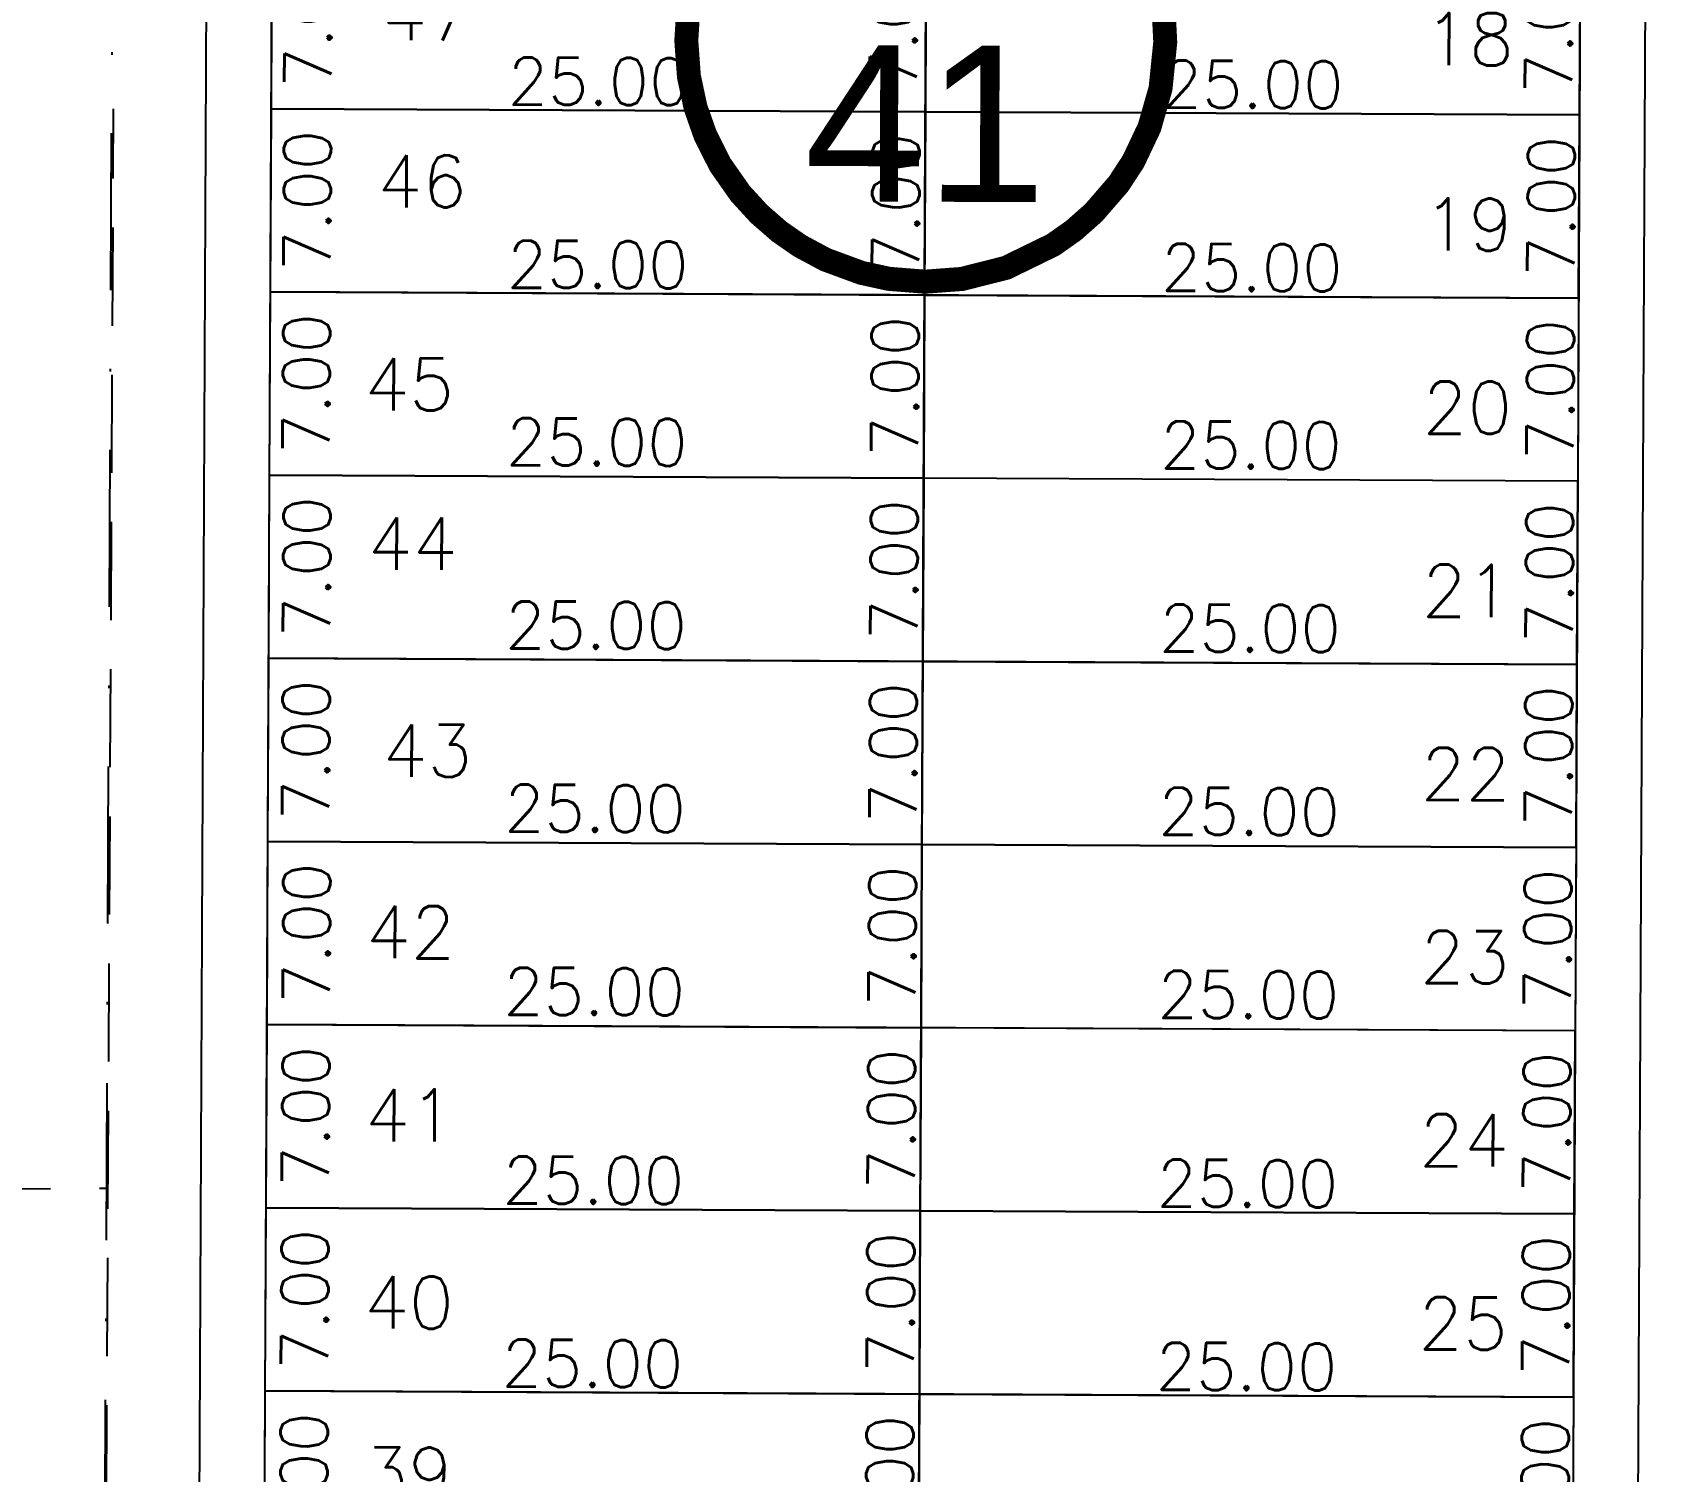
# Model space of a CAD drawing. Header units: millimetres. Extents: x -4430026 to 4783824, y 584 to 9593110.
# Drawn here: x 1995.3 to 2057.7, y 1556.3 to 1611.3 of the extents above; entities that cross this region are included whole.
import ezdxf
from ezdxf.enums import TextEntityAlignment as Align

# ---------------------------------------------------------------- set-up
doc = ezdxf.new("R2010")
doc.units = ezdxf.units.MM
for name, pattern in [('DASHDOT', [1, 0.5, -0.25, 0, -0.25]), ('HIDDEN', [0.375, 0.25, -0.125]), ('HIDDEN2', [0.1875, 0.125, -0.0625])]:
    doc.linetypes.add(name, pattern=pattern)
for name, color, linetype in [('boundary filipe', 6, 'Continuous'), ('BOUNDARY LOTES', 2, 'Continuous'), ('Calçada', 1, 'Continuous'), ('Cota', 8, 'Continuous'), ('COTAS', 8, 'Continuous'), ('Lotes', 2, 'Continuous'), ('Numero de lotes', 5, 'Continuous'), ('númeraçãoquadras', 4, 'Continuous'), ('Projeção', 8, 'HIDDEN2'), ('QUADRA', 4, 'Continuous')]:
    doc.layers.add(name, color=color, linetype=linetype)
doc.styles.add('arcad1', font='romans.shx')
doc.styles.add('ROMANS', font='romans.shx')
doc.styles.add('STYLE1', font='sanss___.ttf')
doc.dimstyles.new('BOLA100', dxfattribs={"dimscale": 0, "dimtxt": 1.9, "dimasz": 0.18, "dimexe": 0.18, "dimexo": 0.063, "dimgap": 0, "dimtad": 1, "dimzin": 4, "dimdsep": 46, "dimtxsty": 'ROMANS', "dimcen": 0.09, "dimse1": 1, "dimse2": 1, "dimsd1": 1, "dimsd2": 1, "dimclrt": 256, "dimaunit": 1, "dimadec": 4, "dimazin": 0, "dimtfac": 1.2, "dimtix": 1, "dimtmove": 2, "dimatfit": 3, "dimfxl": 1, "dimtvp": 2, "dimtolj": 1, "dimtzin": 4, "dimarcsym": 0})
doc.dimstyles.get("Standard").update_dxf_attribs({"dimtxt": 0.18, "dimasz": 0.18, "dimexe": 0.18, "dimexo": 0.0625, "dimgap": 0.09, "dimtad": 0, "dimtih": 1, "dimtoh": 1, "dimdec": 4, "dimzin": 0, "dimdsep": 46, "dimtxsty": 'Standard', "dimcen": 0.09, "dimadec": 0, "dimazin": 0, "dimtfac": 1, "dimtdec": 4, "dimtofl": 0, "dimtmove": 0, "dimatfit": 3, "dimfxl": 1, "dimtolj": 1, "dimtzin": 0, "dimarcsym": 0})

# ---------------------------------------------------------------- blocks, each defined once
blk = doc.blocks.new('NUM_quadra')
at = {"color": 6, "const_width": 0.02}
blk.add_lwpolyline([(-0.0134, 0.1996), (-0.034, 0.1971), (-0.0579, 0.1914), (-0.0779, 0.1842), (-0.0981, 0.1743), (-0.1208, 0.1594), (-0.1377, 0.145), (-0.1521, 0.1299), (-0.1625, 0.1166), (-0.1764, 0.0942), (-0.1852, 0.0754), (-0.1941, 0.0483), (-0.1985, 0.0243), (-0.2, 0), (-0.1977, -0.0299), (-0.1921, -0.0556), (-0.1839, -0.0786), (-0.1713, -0.1033), (-0.1546, -0.1269), (-0.1389, -0.1439), (-0.1219, -0.1586), (-0.1046, -0.1705), (-0.0831, -0.1819), (-0.0531, -0.1928), (-0.0302, -0.1977), (0, -0.2), (0.0309, -0.1976), (0.0677, -0.1882), (0.1069, -0.169), (0.124, -0.1569), (0.1407, -0.1421), (0.1614, -0.1181), (0.1737, -0.0992), (0.187, -0.071), (0.1962, -0.0386), (0.2, 0), (0.1989, 0.0205), (0.1943, 0.0473), (0.1871, 0.0707), (0.1741, 0.0984), (0.1635, 0.1151), (0.1472, 0.1354), (0.1285, 0.1533), (0.1063, 0.1694), (0.0782, 0.1841), (0.0533, 0.1928), (0.0267, 0.1982), (0, 0.2)], close=True, dxfattribs=at)
blk.add_circle((0, 0), 0.2)
at = {"color": 3, "insert": (-0.1114, 0.1285), "char_height": 0.038, "width": 0.2663, "attachment_point": 1, "style": 'STYLE1'}
blk.add_mtext('\\fArial|b0|i0|c0|p34;QUADRA', dxfattribs=at)
at = {"color": 3, "style": 'STYLE1'}
blk.add_attdef('00', text='', height=0.13, dxfattribs=at).set_placement((0, -0.1335), align=Align.CENTER)
blk = doc.blocks.new('*D14059')
at = {"layer": 'DEFPOINTS', "color": 0, "linetype": 'ByBlock'}
for p in [(1998.12, 1567.334), (1935.917, 1566.877), (1998.134, 1565.437)]:
    blk.add_point(p, dxfattribs=at)
at = {"layer": 'COTAS', "linetype": 'ByBlock', "insert": (1967.025, 1566.159), "char_height": 1.9, "attachment_point": 5, "rotation": 0.42033, "style": 'ROMANS'}
blk.add_mtext('\\A1;62.20', dxfattribs=at)
blk = doc.blocks.new('*D14061')
at = {"layer": 'DEFPOINTS', "color": 0, "linetype": 'ByBlock'}
for p in [(1998.12, 1567.334), (2001.72, 1567.317), (1997.823, 1504.664)]:
    blk.add_point(p, dxfattribs=at)
at = {"layer": 'COTAS', "linetype": 'ByBlock', "insert": (1996.365, 1536.006), "char_height": 1.9, "attachment_point": 5, "rotation": 89.72858, "style": 'ROMANS'}
blk.add_mtext('\\A1;62.67', dxfattribs=at)
blk = doc.blocks.new('*D14062')
at = {"layer": 'DEFPOINTS', "color": 0, "linetype": 'ByBlock'}
for p in [(1998.858, 1723.154), (1998.12, 1567.334), (2001.72, 1567.317)]:
    blk.add_point(p, dxfattribs=at)
at = {"layer": 'COTAS', "linetype": 'ByBlock', "insert": (1996.652, 1645.253), "char_height": 1.9, "attachment_point": 5, "rotation": 89.72858, "style": 'ROMANS'}
blk.add_mtext('\\A1;155.82', dxfattribs=at)
blk = doc.blocks.new('*D14298')
at = {"layer": 'DEFPOINTS', "color": 0, "linetype": 'ByBlock'}
for p in [(2062.127, 1948.736), (2061.87, 1895.48), (2057.086, 1890.812), (2061.84, 1888.041), (2060.026, 1505.026)]:
    blk.add_point(p, dxfattribs=at)
at = {"layer": 'COTAS', "linetype": 'ByBlock', "insert": (2055.206, 1888.07), "char_height": 1.9, "attachment_point": 5, "rotation": 89.75016, "style": 'ROMANS'}
blk.add_mtext('\\A1;179°57\'25"', dxfattribs=at)
blk = doc.blocks.new('*D7827')
at = {"layer": 'DEFPOINTS', "color": 0}
for p in [(2004.448, 1615.4), (2004.415, 1608.4), (2009.4, 1608.376)]:
    blk.add_point(p, dxfattribs=at)
at = {"layer": 'Cota', "color": 41, "insert": (2005.817, 1611.893), "char_height": 1.8, "attachment_point": 5, "rotation": 89.72858, "style": 'ROMANS'}
blk.add_mtext('\\A1;7.00', dxfattribs=at)
blk = doc.blocks.new('*D7828')
at = {"layer": 'DEFPOINTS', "color": 0}
for p in [(2004.415, 1608.4), (2004.381, 1601.4), (2009.367, 1601.376)]:
    blk.add_point(p, dxfattribs=at)
at = {"layer": 'Cota', "color": 41, "insert": (2005.784, 1604.893), "char_height": 1.8, "attachment_point": 5, "rotation": 89.72858, "style": 'ROMANS'}
blk.add_mtext('\\A1;7.00', dxfattribs=at)
blk = doc.blocks.new('*D7829')
at = {"layer": 'DEFPOINTS', "color": 0}
for p in [(2004.381, 1601.4), (2004.348, 1594.4), (2009.334, 1594.376)]:
    blk.add_point(p, dxfattribs=at)
at = {"layer": 'Cota', "color": 41, "insert": (2005.751, 1597.894), "char_height": 1.8, "attachment_point": 5, "rotation": 89.72858, "style": 'ROMANS'}
blk.add_mtext('\\A1;7.00', dxfattribs=at)
blk = doc.blocks.new('*D7830')
at = {"layer": 'DEFPOINTS', "color": 0}
for p in [(2004.348, 1594.4), (2004.315, 1587.4), (2009.351, 1587.376)]:
    blk.add_point(p, dxfattribs=at)
at = {"layer": 'Cota', "color": 41, "insert": (2005.768, 1590.893), "char_height": 1.8, "attachment_point": 5, "rotation": 89.72858, "style": 'ROMANS'}
blk.add_mtext('\\A1;7.00', dxfattribs=at)
blk = doc.blocks.new('*D7831')
at = {"layer": 'DEFPOINTS', "color": 0}
for p in [(2004.315, 1587.4), (2004.282, 1580.4), (2009.318, 1580.376)]:
    blk.add_point(p, dxfattribs=at)
at = {"layer": 'Cota', "color": 41, "insert": (2005.735, 1583.893), "char_height": 1.8, "attachment_point": 5, "rotation": 89.72858, "style": 'ROMANS'}
blk.add_mtext('\\A1;7.00', dxfattribs=at)
blk = doc.blocks.new('*D7832')
at = {"layer": 'DEFPOINTS', "color": 0}
for p in [(2004.282, 1580.4), (2004.249, 1573.4), (2009.343, 1573.376)]:
    blk.add_point(p, dxfattribs=at)
at = {"layer": 'Cota', "color": 41, "insert": (2005.759, 1576.893), "char_height": 1.8, "attachment_point": 5, "rotation": 89.72858, "style": 'ROMANS'}
blk.add_mtext('\\A1;7.00', dxfattribs=at)
blk = doc.blocks.new('*D7833')
at = {"layer": 'DEFPOINTS', "color": 0}
for p in [(2004.249, 1573.4), (2004.216, 1566.4), (2009.309, 1566.376)]:
    blk.add_point(p, dxfattribs=at)
at = {"layer": 'Cota', "color": 41, "insert": (2005.726, 1569.893), "char_height": 1.8, "attachment_point": 5, "rotation": 89.72858, "style": 'ROMANS'}
blk.add_mtext('\\A1;7.00', dxfattribs=at)
blk = doc.blocks.new('*D7834')
at = {"layer": 'DEFPOINTS', "color": 0}
for p in [(2004.216, 1566.4), (2004.182, 1559.401), (2009.276, 1559.376)]:
    blk.add_point(p, dxfattribs=at)
at = {"layer": 'Cota', "color": 41, "insert": (2005.693, 1562.893), "char_height": 1.8, "attachment_point": 5, "rotation": 89.72858, "style": 'ROMANS'}
blk.add_mtext('\\A1;7.00', dxfattribs=at)
blk = doc.blocks.new('*D7835')
at = {"layer": 'DEFPOINTS', "color": 0}
for p in [(2004.182, 1559.401), (2004.149, 1552.401), (2009.243, 1552.376)]:
    blk.add_point(p, dxfattribs=at)
at = {"layer": 'Cota', "color": 41, "insert": (2005.66, 1555.893), "char_height": 1.8, "attachment_point": 5, "rotation": 89.72858, "style": 'ROMANS'}
blk.add_mtext('\\A1;7.00', dxfattribs=at)
blk = doc.blocks.new('*D7989')
at = {"layer": 'DEFPOINTS', "color": 0}
for p in [(2026.945, 1615.293), (2026.912, 1608.293), (2031.775, 1608.27)]:
    blk.add_point(p, dxfattribs=at)
at = {"layer": 'Cota', "color": 41, "insert": (2028.192, 1611.787), "char_height": 1.8, "attachment_point": 5, "rotation": 89.72858, "style": 'ROMANS'}
blk.add_mtext('\\A1;7.00', dxfattribs=at)
blk = doc.blocks.new('*D7990')
at = {"layer": 'DEFPOINTS', "color": 0}
for p in [(2026.912, 1608.293), (2026.879, 1601.293), (2031.865, 1601.27)]:
    blk.add_point(p, dxfattribs=at)
at = {"layer": 'Cota', "color": 41, "insert": (2028.281, 1604.787), "char_height": 1.8, "attachment_point": 5, "rotation": 89.72858, "style": 'ROMANS'}
blk.add_mtext('\\A1;7.00', dxfattribs=at)
blk = doc.blocks.new('*D7991')
at = {"layer": 'DEFPOINTS', "color": 0}
for p in [(2026.879, 1601.293), (2026.846, 1594.294), (2031.831, 1594.27)]:
    blk.add_point(p, dxfattribs=at)
at = {"layer": 'Cota', "color": 41, "insert": (2028.248, 1597.787), "char_height": 1.8, "attachment_point": 5, "rotation": 89.72858, "style": 'ROMANS'}
blk.add_mtext('\\A1;7.00', dxfattribs=at)
blk = doc.blocks.new('*D7992')
at = {"layer": 'DEFPOINTS', "color": 0}
for p in [(2026.846, 1594.294), (2026.813, 1587.294), (2031.798, 1587.27)]:
    blk.add_point(p, dxfattribs=at)
at = {"layer": 'Cota', "color": 41, "insert": (2028.215, 1590.787), "char_height": 1.8, "attachment_point": 5, "rotation": 89.72858, "style": 'ROMANS'}
blk.add_mtext('\\A1;7.00', dxfattribs=at)
blk = doc.blocks.new('*D7993')
at = {"layer": 'DEFPOINTS', "color": 0}
for p in [(2026.813, 1587.294), (2026.779, 1580.294), (2031.765, 1580.27)]:
    blk.add_point(p, dxfattribs=at)
at = {"layer": 'Cota', "color": 41, "insert": (2028.182, 1583.787), "char_height": 1.8, "attachment_point": 5, "rotation": 89.72858, "style": 'ROMANS'}
blk.add_mtext('\\A1;7.00', dxfattribs=at)
blk = doc.blocks.new('*D7994')
at = {"layer": 'DEFPOINTS', "color": 0}
for p in [(2026.779, 1580.294), (2026.746, 1573.294), (2031.732, 1573.27)]:
    blk.add_point(p, dxfattribs=at)
at = {"layer": 'Cota', "color": 41, "insert": (2028.149, 1576.787), "char_height": 1.8, "attachment_point": 5, "rotation": 89.72858, "style": 'ROMANS'}
blk.add_mtext('\\A1;7.00', dxfattribs=at)
blk = doc.blocks.new('*D7995')
at = {"layer": 'DEFPOINTS', "color": 0}
for p in [(2026.746, 1573.294), (2026.713, 1566.294), (2031.699, 1566.27)]:
    blk.add_point(p, dxfattribs=at)
at = {"layer": 'Cota', "color": 41, "insert": (2028.115, 1569.787), "char_height": 1.8, "attachment_point": 5, "rotation": 89.72858, "style": 'ROMANS'}
blk.add_mtext('\\A1;7.00', dxfattribs=at)
blk = doc.blocks.new('*D7996')
at = {"layer": 'DEFPOINTS', "color": 0}
for p in [(2026.713, 1566.294), (2026.68, 1559.294), (2031.666, 1559.27)]:
    blk.add_point(p, dxfattribs=at)
at = {"layer": 'Cota', "color": 41, "insert": (2028.082, 1562.787), "char_height": 1.8, "attachment_point": 5, "rotation": 89.72858, "style": 'ROMANS'}
blk.add_mtext('\\A1;7.00', dxfattribs=at)
blk = doc.blocks.new('*D7997')
at = {"layer": 'DEFPOINTS', "color": 0}
for p in [(2026.68, 1559.294), (2026.647, 1552.294), (2031.633, 1552.27)]:
    blk.add_point(p, dxfattribs=at)
at = {"layer": 'Cota', "color": 41, "insert": (2028.049, 1555.787), "char_height": 1.8, "attachment_point": 5, "rotation": 89.72858, "style": 'ROMANS'}
blk.add_mtext('\\A1;7.00', dxfattribs=at)
blk = doc.blocks.new('*D8002')
at = {"layer": 'DEFPOINTS', "color": 0}
for p in [(2051.995, 1615.175), (2051.962, 1608.175), (2056.825, 1608.152)]:
    blk.add_point(p, dxfattribs=at)
at = {"layer": 'Cota', "color": 41, "insert": (2053.241, 1611.669), "char_height": 1.8, "attachment_point": 5, "rotation": 89.72858, "style": 'ROMANS'}
blk.add_mtext('\\A1;7.00', dxfattribs=at)
blk = doc.blocks.new('*D8003')
at = {"layer": 'DEFPOINTS', "color": 0}
for p in [(2051.962, 1608.175), (2051.928, 1601.175), (2056.914, 1601.151)]:
    blk.add_point(p, dxfattribs=at)
at = {"layer": 'Cota', "color": 41, "insert": (2053.331, 1604.668), "char_height": 1.8, "attachment_point": 5, "rotation": 89.72858, "style": 'ROMANS'}
blk.add_mtext('\\A1;7.00', dxfattribs=at)
blk = doc.blocks.new('*D8004')
at = {"layer": 'DEFPOINTS', "color": 0}
for p in [(2051.928, 1601.175), (2051.895, 1594.175), (2056.881, 1594.151)]:
    blk.add_point(p, dxfattribs=at)
at = {"layer": 'Cota', "color": 41, "insert": (2053.298, 1597.668), "char_height": 1.8, "attachment_point": 5, "rotation": 89.72858, "style": 'ROMANS'}
blk.add_mtext('\\A1;7.00', dxfattribs=at)
blk = doc.blocks.new('*D8005')
at = {"layer": 'DEFPOINTS', "color": 0}
for p in [(2051.895, 1594.175), (2051.862, 1587.175), (2056.848, 1587.151)]:
    blk.add_point(p, dxfattribs=at)
at = {"layer": 'Cota', "color": 41, "insert": (2053.265, 1590.668), "char_height": 1.8, "attachment_point": 5, "rotation": 89.72858, "style": 'ROMANS'}
blk.add_mtext('\\A1;7.00', dxfattribs=at)
blk = doc.blocks.new('*D8006')
at = {"layer": 'DEFPOINTS', "color": 0}
for p in [(2051.862, 1587.175), (2051.829, 1580.175), (2056.815, 1580.151)]:
    blk.add_point(p, dxfattribs=at)
at = {"layer": 'Cota', "color": 41, "insert": (2053.231, 1583.668), "char_height": 1.8, "attachment_point": 5, "rotation": 89.72858, "style": 'ROMANS'}
blk.add_mtext('\\A1;7.00', dxfattribs=at)
blk = doc.blocks.new('*D8007')
at = {"layer": 'DEFPOINTS', "color": 0}
for p in [(2051.829, 1580.175), (2051.796, 1573.175), (2056.782, 1573.151)]:
    blk.add_point(p, dxfattribs=at)
at = {"layer": 'Cota', "color": 41, "insert": (2053.198, 1576.669), "char_height": 1.8, "attachment_point": 5, "rotation": 89.72858, "style": 'ROMANS'}
blk.add_mtext('\\A1;7.00', dxfattribs=at)
blk = doc.blocks.new('*D8008')
at = {"layer": 'DEFPOINTS', "color": 0}
for p in [(2051.796, 1573.175), (2051.763, 1566.175), (2056.748, 1566.152)]:
    blk.add_point(p, dxfattribs=at)
at = {"layer": 'Cota', "color": 41, "insert": (2053.165, 1569.669), "char_height": 1.8, "attachment_point": 5, "rotation": 89.72858, "style": 'ROMANS'}
blk.add_mtext('\\A1;7.00', dxfattribs=at)
blk = doc.blocks.new('*D8009')
at = {"layer": 'DEFPOINTS', "color": 0}
for p in [(2051.763, 1566.175), (2051.73, 1559.175), (2056.715, 1559.152)]:
    blk.add_point(p, dxfattribs=at)
at = {"layer": 'Cota', "color": 41, "insert": (2053.132, 1562.669), "char_height": 1.8, "attachment_point": 5, "rotation": 89.72858, "style": 'ROMANS'}
blk.add_mtext('\\A1;7.00', dxfattribs=at)
blk = doc.blocks.new('*D8010')
at = {"layer": 'DEFPOINTS', "color": 0}
for p in [(2051.73, 1559.175), (2051.696, 1552.175), (2056.682, 1552.152)]:
    blk.add_point(p, dxfattribs=at)
at = {"layer": 'Cota', "color": 41, "insert": (2053.099, 1555.669), "char_height": 1.8, "attachment_point": 5, "rotation": 89.72858, "style": 'ROMANS'}
blk.add_mtext('\\A1;7.00', dxfattribs=at)
blk = doc.blocks.new('*D8041')
at = {"layer": 'DEFPOINTS', "color": 0}
for p in [(2004.377, 1600.381), (2029.376, 1600.263), (2029.369, 1598.787)]:
    blk.add_point(p, dxfattribs=at)
at = {"layer": 'Cota', "color": 41, "insert": (2016.887, 1602.446), "char_height": 1.8, "attachment_point": 5, "rotation": 359.72858, "style": 'ROMANS'}
blk.add_mtext('\\A1;25.00', dxfattribs=at)
blk = doc.blocks.new('*D8042')
at = {"layer": 'DEFPOINTS', "color": 0}
for p in [(2029.376, 1600.263), (2054.376, 1600.145), (2054.369, 1598.669)]:
    blk.add_point(p, dxfattribs=at)
at = {"layer": 'Cota', "color": 41, "insert": (2041.886, 1602.328), "char_height": 1.8, "attachment_point": 5, "rotation": 359.72858, "style": 'ROMANS'}
blk.add_mtext('\\A1;25.00', dxfattribs=at)
blk = doc.blocks.new('*D8043')
at = {"layer": 'DEFPOINTS', "color": 0}
for p in [(2004.41, 1607.381), (2029.409, 1607.263), (2029.402, 1605.787)]:
    blk.add_point(p, dxfattribs=at)
at = {"layer": 'Cota', "color": 41, "insert": (2016.92, 1609.446), "char_height": 1.8, "attachment_point": 5, "rotation": 359.72858, "style": 'ROMANS'}
blk.add_mtext('\\A1;25.00', dxfattribs=at)
blk = doc.blocks.new('*D8044')
at = {"layer": 'DEFPOINTS', "color": 0}
for p in [(2029.409, 1607.263), (2054.409, 1607.145), (2054.402, 1605.669)]:
    blk.add_point(p, dxfattribs=at)
at = {"layer": 'Cota', "color": 41, "insert": (2041.919, 1609.328), "char_height": 1.8, "attachment_point": 5, "rotation": 359.72858, "style": 'ROMANS'}
blk.add_mtext('\\A1;25.00', dxfattribs=at)
blk = doc.blocks.new('*D8053')
at = {"layer": 'DEFPOINTS', "color": 0}
for p in [(2004.344, 1593.595), (2029.344, 1593.477), (2029.337, 1592.001)]:
    blk.add_point(p, dxfattribs=at)
at = {"layer": 'Cota', "color": 41, "insert": (2016.854, 1595.66), "char_height": 1.8, "attachment_point": 5, "rotation": 359.72858, "style": 'ROMANS'}
blk.add_mtext('\\A1;25.00', dxfattribs=at)
blk = doc.blocks.new('*D8054')
at = {"layer": 'DEFPOINTS', "color": 0}
for p in [(2029.344, 1593.477), (2054.344, 1593.358), (2054.337, 1591.882)]:
    blk.add_point(p, dxfattribs=at)
at = {"layer": 'Cota', "color": 41, "insert": (2041.854, 1595.542), "char_height": 1.8, "attachment_point": 5, "rotation": 359.72858, "style": 'ROMANS'}
blk.add_mtext('\\A1;25.00', dxfattribs=at)
blk = doc.blocks.new('*D8057')
at = {"layer": 'DEFPOINTS', "color": 0}
for p in [(2004.178, 1558.382), (2029.177, 1558.264), (2029.17, 1556.788)]:
    blk.add_point(p, dxfattribs=at)
at = {"layer": 'Cota', "color": 41, "insert": (2016.688, 1560.447), "char_height": 1.8, "attachment_point": 5, "rotation": 359.72858, "style": 'ROMANS'}
blk.add_mtext('\\A1;25.00', dxfattribs=at)
blk = doc.blocks.new('*D8058')
at = {"layer": 'DEFPOINTS', "color": 0}
for p in [(2029.177, 1558.264), (2054.177, 1558.145), (2054.17, 1556.669)]:
    blk.add_point(p, dxfattribs=at)
at = {"layer": 'Cota', "color": 41, "insert": (2041.687, 1560.328), "char_height": 1.8, "attachment_point": 5, "rotation": 359.72858, "style": 'ROMANS'}
blk.add_mtext('\\A1;25.00', dxfattribs=at)
blk = doc.blocks.new('*D8059')
at = {"layer": 'DEFPOINTS', "color": 0}
for p in [(2004.211, 1565.382), (2029.211, 1565.263), (2029.204, 1563.788)]:
    blk.add_point(p, dxfattribs=at)
at = {"layer": 'Cota', "color": 41, "insert": (2016.721, 1567.447), "char_height": 1.8, "attachment_point": 5, "rotation": 359.72858, "style": 'ROMANS'}
blk.add_mtext('\\A1;25.00', dxfattribs=at)
blk = doc.blocks.new('*D8060')
at = {"layer": 'DEFPOINTS', "color": 0}
for p in [(2029.211, 1565.263), (2054.21, 1565.145), (2054.203, 1563.669)]:
    blk.add_point(p, dxfattribs=at)
at = {"layer": 'Cota', "color": 41, "insert": (2041.72, 1567.328), "char_height": 1.8, "attachment_point": 5, "rotation": 359.72858, "style": 'ROMANS'}
blk.add_mtext('\\A1;25.00', dxfattribs=at)
blk = doc.blocks.new('*D8061')
at = {"layer": 'DEFPOINTS', "color": 0}
for p in [(2004.245, 1572.595), (2029.245, 1572.477), (2029.238, 1571.001)]:
    blk.add_point(p, dxfattribs=at)
at = {"layer": 'Cota', "color": 41, "insert": (2016.755, 1574.66), "char_height": 1.8, "attachment_point": 5, "rotation": 359.72858, "style": 'ROMANS'}
blk.add_mtext('\\A1;25.00', dxfattribs=at)
blk = doc.blocks.new('*D9552')
at = {"layer": 'DEFPOINTS', "color": 0}
for p in [(2029.245, 1572.477), (2054.244, 1572.358), (2054.237, 1570.883)]:
    blk.add_point(p, dxfattribs=at)
at = {"layer": 'Cota', "color": 41, "insert": (2041.755, 1574.542), "char_height": 1.8, "attachment_point": 5, "rotation": 359.72858, "style": 'ROMANS'}
blk.add_mtext('\\A1;25.00', dxfattribs=at)
blk = doc.blocks.new('*D9553')
at = {"layer": 'DEFPOINTS', "color": 0}
for p in [(2004.278, 1579.595), (2029.278, 1579.477), (2029.271, 1578.001)]:
    blk.add_point(p, dxfattribs=at)
at = {"layer": 'Cota', "color": 41, "insert": (2016.788, 1581.66), "char_height": 1.8, "attachment_point": 5, "rotation": 359.72858, "style": 'ROMANS'}
blk.add_mtext('\\A1;25.00', dxfattribs=at)
blk = doc.blocks.new('*D9554')
at = {"layer": 'DEFPOINTS', "color": 0}
for p in [(2029.278, 1579.477), (2054.278, 1579.358), (2054.271, 1577.883)]:
    blk.add_point(p, dxfattribs=at)
at = {"layer": 'Cota', "color": 41, "insert": (2041.788, 1581.542), "char_height": 1.8, "attachment_point": 5, "rotation": 359.72858, "style": 'ROMANS'}
blk.add_mtext('\\A1;25.00', dxfattribs=at)
blk = doc.blocks.new('*D9555')
at = {"layer": 'DEFPOINTS', "color": 0}
for p in [(2004.311, 1586.595), (2029.311, 1586.477), (2029.304, 1585.001)]:
    blk.add_point(p, dxfattribs=at)
at = {"layer": 'Cota', "color": 41, "insert": (2016.821, 1588.66), "char_height": 1.8, "attachment_point": 5, "rotation": 359.72858, "style": 'ROMANS'}
blk.add_mtext('\\A1;25.00', dxfattribs=at)
blk = doc.blocks.new('*D9556')
at = {"layer": 'DEFPOINTS', "color": 0}
for p in [(2029.311, 1586.477), (2054.311, 1586.358), (2054.304, 1584.882)]:
    blk.add_point(p, dxfattribs=at)
at = {"layer": 'Cota', "color": 41, "insert": (2041.821, 1588.542), "char_height": 1.8, "attachment_point": 5, "rotation": 359.72858, "style": 'ROMANS'}
blk.add_mtext('\\A1;25.00', dxfattribs=at)

msp = doc.modelspace()

# ---------------------------------------------------------------- linework, layer by layer
at = {"layer": 'boundary filipe', "elevation": 2.439}
msp.add_lwpolyline([(2003.952, 1510.737), (2004.909, 1712.686), (2054.908, 1712.439), (2053.954, 1511.091), (2003.952, 1510.737)], close=True, dxfattribs=at)
at = {"layer": 'BOUNDARY LOTES', "elevation": 2.439}
for points in [[(2029.414, 1608.282), (2004.415, 1608.4), (2004.448, 1615.4), (2029.447, 1615.281)], [(2054.447, 1615.163), (2029.447, 1615.281), (2029.414, 1608.282), (2054.414, 1608.163)], [(2029.381, 1601.282), (2004.381, 1601.4), (2004.415, 1608.4), (2029.414, 1608.282)], [(2054.414, 1608.163), (2029.414, 1608.282), (2029.381, 1601.282), (2054.381, 1601.163)], [(2004.381, 1601.4), (2029.381, 1601.282), (2029.348, 1594.282), (2004.348, 1594.4)], [(2029.381, 1601.282), (2054.381, 1601.163), (2054.348, 1594.163), (2029.348, 1594.282)], [(2029.315, 1587.282), (2004.315, 1587.4), (2004.348, 1594.4), (2029.348, 1594.282)], [(2054.348, 1594.163), (2029.348, 1594.282), (2029.315, 1587.282), (2054.315, 1587.163)], [(2029.282, 1580.282), (2004.282, 1580.4), (2004.315, 1587.4), (2029.315, 1587.282)], [(2054.315, 1587.163), (2029.315, 1587.282), (2029.282, 1580.282), (2054.281, 1580.163)], [(2004.282, 1580.4), (2029.282, 1580.282), (2029.249, 1573.282), (2004.249, 1573.4)], [(2029.282, 1580.282), (2054.281, 1580.163), (2054.248, 1573.163), (2029.249, 1573.282)], [(2029.215, 1566.282), (2004.216, 1566.4), (2004.249, 1573.4), (2029.249, 1573.282)], [(2054.248, 1573.163), (2029.249, 1573.282), (2029.215, 1566.282), (2054.215, 1566.164)], [(2029.182, 1559.282), (2004.182, 1559.401), (2004.216, 1566.4), (2029.215, 1566.282)], [(2054.215, 1566.164), (2029.215, 1566.282), (2029.182, 1559.282), (2054.182, 1559.164)], [(2004.182, 1559.401), (2029.182, 1559.282), (2029.149, 1552.282), (2004.149, 1552.401)], [(2029.182, 1559.282), (2054.182, 1559.164), (2054.149, 1552.164), (2029.149, 1552.282)]]:
    msp.add_lwpolyline(points, close=True, dxfattribs=at)
at = {"layer": 'Calçada'}
for p, q in [((2001.469, 1514.348, 2.439), (2002.392, 1709.187, 2.439)), ((2056.471, 1514.542, 2.439), (2057.391, 1708.927, 2.439))]:
    msp.add_line(p, q, dxfattribs=at)
at = {"layer": 'Lotes'}
for p, q in [((2028.953, 1510.945, 2.439), (2029.908, 1712.557, 2.439)), ((2054.414, 1608.163, 2.439), (2004.415, 1608.4, 2.439)), ((2054.381, 1601.163, 2.439), (2004.381, 1601.4, 2.439)), ((2054.348, 1594.163, 2.439), (2004.348, 1594.4, 2.439)), ((2054.315, 1587.163, 2.439), (2004.315, 1587.4, 2.439)), ((2054.281, 1580.163, 2.439), (2004.282, 1580.4, 2.439)), ((2054.248, 1573.163, 2.439), (2004.249, 1573.4, 2.439)), ((2054.215, 1566.164, 2.439), (2004.216, 1566.4, 2.439)), ((2054.182, 1559.164, 2.439), (2004.182, 1559.401, 2.439))]:
    msp.add_line(p, q, dxfattribs=at)
at = {"layer": 'Projeção', "linetype": 'DASHDOT', "ltscale": 12}
msp.add_line((1997.823, 1504.664, 2.439), (1999.921, 1947.619, 2.439), dxfattribs=at)
at = {"layer": 'Projeção', "linetype": 'HIDDEN', "ltscale": 15}
for p, q in [((1997.851, 1504.484, 103.708), (1998.386, 1608.402, 103.708)), ((1935.971, 1566.722, 103.708), (1998.174, 1567.154, 103.708))]:
    msp.add_line(p, q, dxfattribs=at)
at = {"layer": 'QUADRA', "elevation": 2.439}
msp.add_lwpolyline([(2003.952, 1510.799), (2004.909, 1712.676), (2054.908, 1712.439), (2053.954, 1511.091), (2003.952, 1510.799)], close=True, dxfattribs=at)

# ---------------------------------------------------------------- block references
at = {"layer": 'númeraçãoquadras', "linetype": 'ByBlock', "extrusion": (0.084423, -0.000343131, 0.99643)}
ref = msp.add_blockref('NUM_quadra', (1619.212, -2015.435, 173.208), dxfattribs=dict(at, xscale=45.93175888062505, yscale=45.93175888063583, zscale=45.9317585301846, rotation=270.0385460290153))
ref.add_attrib('00', '41', dxfattribs={"layer": '0', "color": 3, "extrusion": (0.084423, -0.000343131, 0.99643), "height": 5.9711, "rotation": 270.03855, "style": 'STYLE1'}).set_placement((1613.082, -2015.439, 173.208), align=Align.CENTER)

# ---------------------------------------------------------------- texts
at = {"layer": 'Numero de lotes', "style": 'arcad1'}
for s, p in [('47', (2010.361, 1612.014, 2.439)), ('18', (2050.197, 1611.06, 2.439)), ('46', (2010.178, 1605.625, 2.439)), ('19', (2050.164, 1603.976, 2.439)), ('45', (2009.685, 1597.867, 2.439)), ('20', (2050.131, 1596.976, 2.439)), ('44', (2009.808, 1591.781, 2.439)), ('21', (2050.098, 1589.977, 2.439)), ('43', (2010.38, 1583.866, 2.439)), ('22', (2050.064, 1582.977, 2.439)), ('42', (2009.738, 1576.932, 2.439)), ('23', (2050.031, 1575.977, 2.439)), ('41', (2009.705, 1569.933, 2.439)), ('24', (2049.998, 1568.977, 2.439)), ('40', (2009.671, 1562.782, 2.439)), ('25', (2049.965, 1561.977, 2.439)), ('39', (2009.64, 1556.24, 2.439))]:
    msp.add_text(s, height=2, rotation=359.72858, dxfattribs=at).set_placement(p, align=Align.MIDDLE_CENTER)

# ---------------------------------------------------------------- dimensions: what is measured, and where the dimension line sits
at = {"layer": 'Cota'}
for base, p1, p2, angle, picture, middle in [((2009.4, 1608.376, 2.439), (2004.448, 1615.4, 2.439), (2004.415, 1608.4, 2.439), 89.72858, '*D7827', (2005.817, 1611.893, 2.439)), ((2031.775, 1608.27, 2.439), (2026.945, 1615.293, 2.439), (2026.912, 1608.293, 2.439), 89.72858, '*D7989', (2028.192, 1611.787, 2.439)), ((2056.825, 1608.152, 2.439), (2051.995, 1615.175, 2.439), (2051.962, 1608.175, 2.439), 89.72858, '*D8002', (2053.241, 1611.669, 2.439)), ((2054.402, 1605.669, 2.439), (2029.409, 1607.263, 2.439), (2054.409, 1607.145, 2.439), 179.72858, '*D8044', (2041.919, 1609.328, 2.439)), ((2009.367, 1601.376, 2.439), (2004.415, 1608.4, 2.439), (2004.381, 1601.4, 2.439), 89.72858, '*D7828', (2005.784, 1604.893, 2.439)), ((2031.865, 1601.27, 2.439), (2026.912, 1608.293, 2.439), (2026.879, 1601.293, 2.439), 89.72858, '*D7990', (2028.281, 1604.787, 2.439)), ((2056.914, 1601.151, 2.439), (2051.962, 1608.175, 2.439), (2051.928, 1601.175, 2.439), 89.72858, '*D8003', (2053.331, 1604.668, 2.439)), ((2054.369, 1598.669, 2.439), (2029.376, 1600.263, 2.439), (2054.376, 1600.145, 2.439), 179.72858, '*D8042', (2041.886, 1602.328, 2.439)), ((2009.334, 1594.376, 2.439), (2004.381, 1601.4, 2.439), (2004.348, 1594.4, 2.439), 89.72858, '*D7829', (2005.751, 1597.894, 2.439)), ((2031.831, 1594.27, 2.439), (2026.879, 1601.293, 2.439), (2026.846, 1594.294, 2.439), 89.72858, '*D7991', (2028.248, 1597.787, 2.439)), ((2056.881, 1594.151, 2.439), (2051.928, 1601.175, 2.439), (2051.895, 1594.175, 2.439), 89.72858, '*D8004', (2053.298, 1597.668, 2.439)), ((2054.337, 1591.882, 2.439), (2029.344, 1593.477, 2.439), (2054.344, 1593.358, 2.439), 179.72858, '*D8054', (2041.854, 1595.542, 2.439)), ((2009.351, 1587.376, 2.439), (2004.348, 1594.4, 2.439), (2004.315, 1587.4, 2.439), 89.72858, '*D7830', (2005.768, 1590.893, 2.439)), ((2031.798, 1587.27, 2.439), (2026.846, 1594.294, 2.439), (2026.813, 1587.294, 2.439), 89.72858, '*D7992', (2028.215, 1590.787, 2.439)), ((2056.848, 1587.151, 2.439), (2051.895, 1594.175, 2.439), (2051.862, 1587.175, 2.439), 89.72858, '*D8005', (2053.265, 1590.668, 2.439)), ((2054.304, 1584.882, 2.439), (2029.311, 1586.477, 2.439), (2054.311, 1586.358, 2.439), 179.72858, '*D9556', (2041.821, 1588.542, 2.439)), ((2009.318, 1580.376, 2.439), (2004.315, 1587.4, 2.439), (2004.282, 1580.4, 2.439), 89.72858, '*D7831', (2005.735, 1583.893, 2.439)), ((2031.765, 1580.27, 2.439), (2026.813, 1587.294, 2.439), (2026.779, 1580.294, 2.439), 89.72858, '*D7993', (2028.182, 1583.787, 2.439)), ((2056.815, 1580.151, 2.439), (2051.862, 1587.175, 2.439), (2051.829, 1580.175, 2.439), 89.72858, '*D8006', (2053.231, 1583.668, 2.439)), ((2054.271, 1577.883, 2.439), (2029.278, 1579.477, 2.439), (2054.278, 1579.358, 2.439), 179.72858, '*D9554', (2041.788, 1581.542, 2.439)), ((2009.343, 1573.376, 2.439), (2004.282, 1580.4, 2.439), (2004.249, 1573.4, 2.439), 89.72858, '*D7832', (2005.759, 1576.893, 2.439)), ((2031.732, 1573.27, 2.439), (2026.779, 1580.294, 2.439), (2026.746, 1573.294, 2.439), 89.72858, '*D7994', (2028.149, 1576.787, 2.439)), ((2056.782, 1573.151, 2.439), (2051.829, 1580.175, 2.439), (2051.796, 1573.175, 2.439), 89.72858, '*D8007', (2053.198, 1576.669, 2.439)), ((2054.237, 1570.883, 2.439), (2029.245, 1572.477, 2.439), (2054.244, 1572.358, 2.439), 179.72858, '*D9552', (2041.755, 1574.542, 2.439)), ((2009.309, 1566.376, 2.439), (2004.249, 1573.4, 2.439), (2004.216, 1566.4, 2.439), 89.72858, '*D7833', (2005.726, 1569.893, 2.439)), ((2031.699, 1566.27, 2.439), (2026.746, 1573.294, 2.439), (2026.713, 1566.294, 2.439), 89.72858, '*D7995', (2028.115, 1569.787, 2.439)), ((2056.748, 1566.152, 2.439), (2051.796, 1573.175, 2.439), (2051.763, 1566.175, 2.439), 89.72858, '*D8008', (2053.165, 1569.669, 2.439)), ((2054.203, 1563.669, 2.439), (2029.211, 1565.263, 2.439), (2054.21, 1565.145, 2.439), 179.72858, '*D8060', (2041.72, 1567.328, 2.439)), ((2009.276, 1559.376, 2.439), (2004.216, 1566.4, 2.439), (2004.182, 1559.401, 2.439), 89.72858, '*D7834', (2005.693, 1562.893, 2.439)), ((2031.666, 1559.27, 2.439), (2026.713, 1566.294, 2.439), (2026.68, 1559.294, 2.439), 89.72858, '*D7996', (2028.082, 1562.787, 2.439)), ((2056.715, 1559.152, 2.439), (2051.763, 1566.175, 2.439), (2051.73, 1559.175, 2.439), 89.72858, '*D8009', (2053.132, 1562.669, 2.439)), ((2054.17, 1556.669, 2.439), (2029.177, 1558.264, 2.439), (2054.177, 1558.145, 2.439), 179.72858, '*D8058', (2041.687, 1560.328, 2.439)), ((2009.243, 1552.376, 2.439), (2004.182, 1559.401, 2.439), (2004.149, 1552.401, 2.439), 89.72858, '*D7835', (2005.66, 1555.893, 2.439)), ((2031.633, 1552.27, 2.439), (2026.68, 1559.294, 2.439), (2026.647, 1552.294, 2.439), 89.72858, '*D7997', (2028.049, 1555.787, 2.439)), ((2056.682, 1552.152, 2.439), (2051.73, 1559.175, 2.439), (2051.696, 1552.175, 2.439), 89.72858, '*D8010', (2053.099, 1555.669, 2.439))]:
    dim = msp.add_linear_dim(base=base, p1=p1, p2=p2, angle=angle, dimstyle='Standard', override={"dimtxt": 1.8, "dimexo": 0.063, "dimgap": 0, "dimtih": 0, "dimtoh": 0, "dimdec": 2, "dimzin": 4, "dimtxsty": 'ROMANS', "dimse1": 1, "dimse2": 1, "dimsd1": 1, "dimsd2": 1, "dimclrt": 41, "dimtfac": 1.2, "dimtdec": 2, "dimtix": 1, "dimtofl": 1, "dimtmove": 2, "dimfxl": 0.18, "dimfxlon": 1, "dimtvp": 2, "dimtzin": 4}, dxfattribs=at)
    dim.commit()
    dim.dimension.update_dxf_attribs({"geometry": picture, "text_midpoint": middle})
for p1, p2, picture, middle in [((2004.41, 1607.381, 2.439), (2029.409, 1607.263, 2.439), '*D8043', (2016.92, 1609.446, 2.439)), ((2004.377, 1600.381, 2.439), (2029.376, 1600.263, 2.439), '*D8041', (2016.887, 1602.446, 2.439)), ((2004.344, 1593.595, 2.439), (2029.344, 1593.477, 2.439), '*D8053', (2016.854, 1595.66, 2.439)), ((2004.311, 1586.595, 2.439), (2029.311, 1586.477, 2.439), '*D9555', (2016.821, 1588.66, 2.439)), ((2004.278, 1579.595, 2.439), (2029.278, 1579.477, 2.439), '*D9553', (2016.788, 1581.66, 2.439)), ((2004.245, 1572.595, 2.439), (2029.245, 1572.477, 2.439), '*D8061', (2016.755, 1574.66, 2.439)), ((2004.211, 1565.382, 2.439), (2029.211, 1565.263, 2.439), '*D8059', (2016.721, 1567.447, 2.439)), ((2004.178, 1558.382, 2.439), (2029.177, 1558.264, 2.439), '*D8057', (2016.688, 1560.447, 2.439))]:
    dim = msp.add_aligned_dim(p1=p1, p2=p2, distance=-1.476, dimstyle='Standard', override={"dimtxt": 1.8, "dimexo": 0.063, "dimgap": 0, "dimtih": 0, "dimtoh": 0, "dimdec": 2, "dimzin": 4, "dimtxsty": 'ROMANS', "dimse1": 1, "dimse2": 1, "dimsd1": 1, "dimsd2": 1, "dimclrt": 41, "dimtfac": 1.2, "dimtdec": 2, "dimtix": 1, "dimtofl": 1, "dimtmove": 2, "dimfxl": 0.18, "dimfxlon": 1, "dimtvp": 2, "dimtzin": 4}, dxfattribs=at)
    dim.commit()
    dim.dimension.update_dxf_attribs({"geometry": picture, "text_midpoint": middle})
at = {"layer": 'COTAS', "linetype": 'ByBlock'}
dim = msp.add_angular_dim_2l(base=(2057.085642, 1890.812467), line1=((2060.025518, 1505.025767, 2.4392), (2062.127458, 1948.735522, 2.4392)), line2=((2061.839935, 1888.040662, 2.4392), (2061.869573, 1895.479873, 2.4392)), dimstyle='BOLA100', override={"dimscale": 1, "dimdec": 0, "dimazin": 1, "dimfxl": 0.18}, dxfattribs=at)
dim.commit()
dim.dimension.update_dxf_attribs({"geometry": '*D14298', "text_midpoint": (2055.205755, 1888.069591, 2.4392)})
for p1, angle, picture, middle in [((1998.858, 1723.154, 2.439), 269.72858, '*D14062', (1996.652, 1645.253, 2.439)), ((1997.823, 1504.664, 2.439), 89.72858, '*D14061', (1996.365, 1536.006, 2.439))]:
    dim = msp.add_linear_dim(base=(2001.72, 1567.317, 2.439), p1=p1, p2=(1998.12, 1567.334, 2.439), angle=angle, dimstyle='BOLA100', override={"dimscale": 1, "dimfxl": 0.18}, dxfattribs=at)
    dim.commit()
    dim.dimension.update_dxf_attribs({"geometry": picture, "text_midpoint": middle, "dimtype": 161})
dim = msp.add_aligned_dim(p1=(1935.917, 1566.877, 2.439), p2=(1998.12, 1567.334, 2.439), distance=-1.896, dimstyle='BOLA100', override={"dimscale": 1, "dimfxl": 0.18}, dxfattribs=at)
dim.commit()
dim.dimension.update_dxf_attribs({"geometry": '*D14059', "text_midpoint": (1967.025, 1566.159, 2.439)})

doc.saveas('drawing.dxf')
